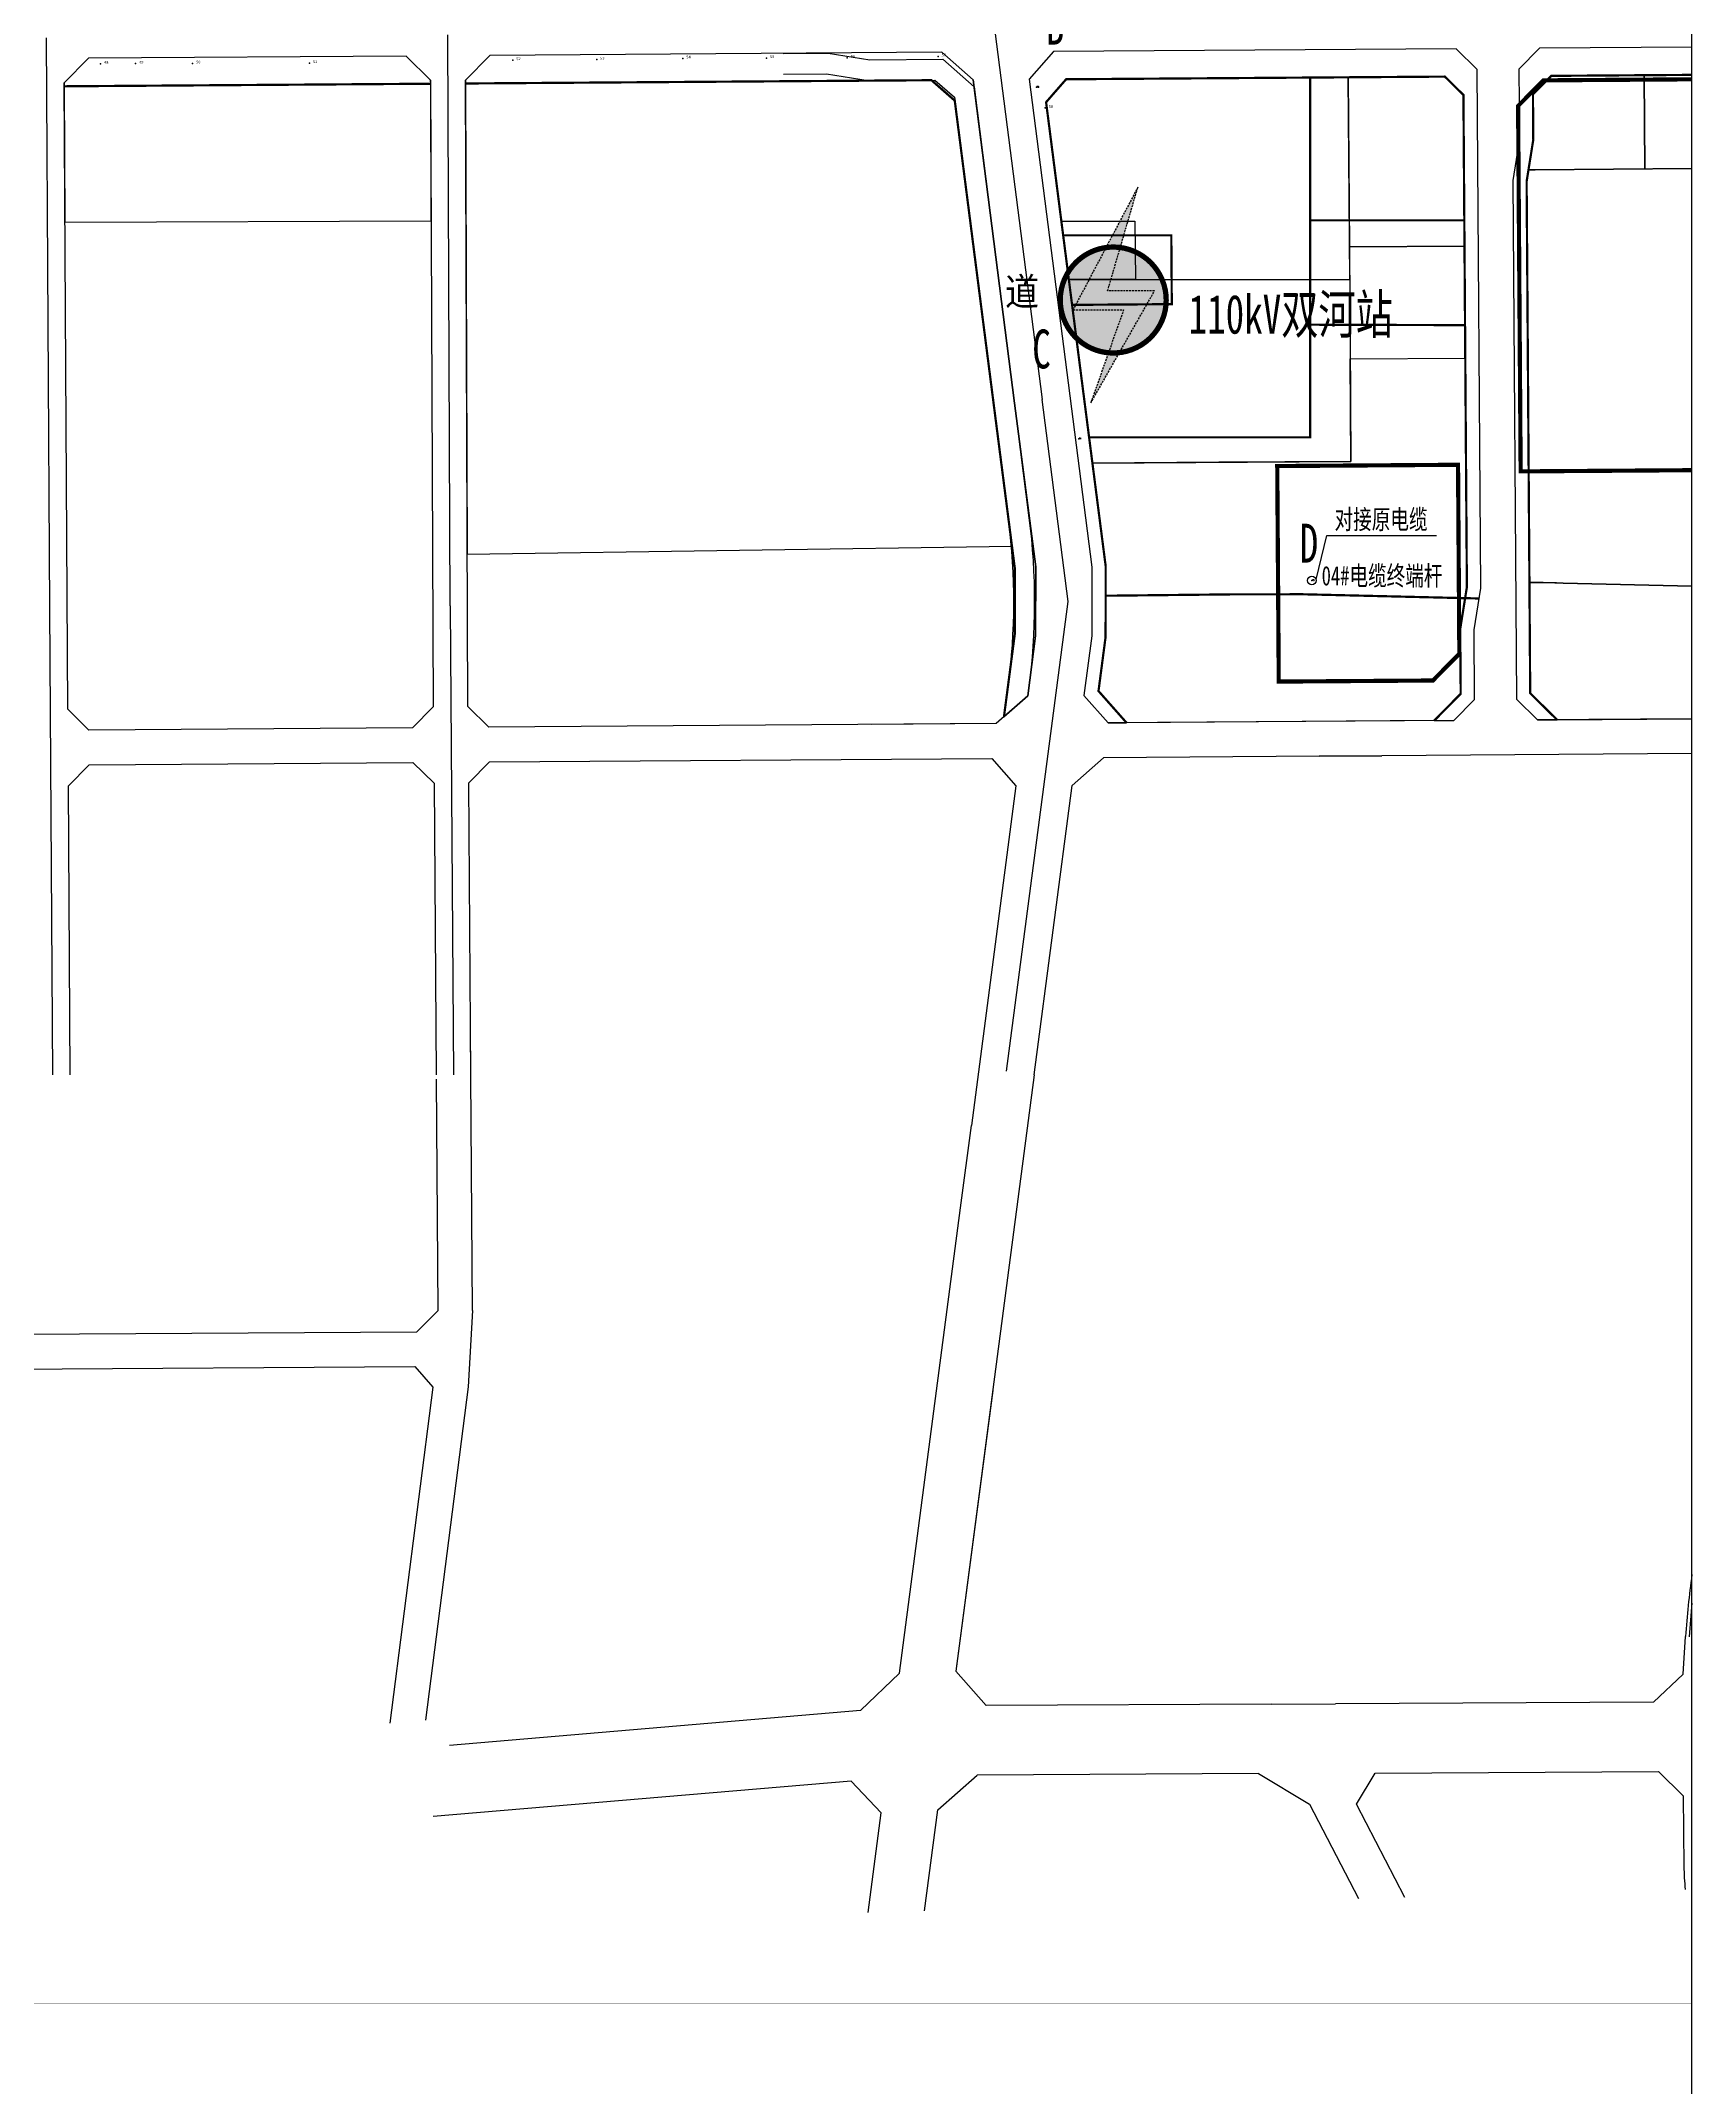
# Model space of a CAD drawing. Header units: inches. Extents: x 10610 to 28805, y 1423 to 10487.
# Drawn here: x 17694 to 18882, y 3938 to 5409 of the extents above; entities that cross this region are included whole.
import ezdxf

# ---------------------------------------------------------------- set-up
doc = ezdxf.new("R2010")
doc.units = ezdxf.units.IN
doc.header["$LTSCALE"] = 10
doc.header["$MEASUREMENT"] = 0
for name, pattern in [('CENTER', [2, 1.25, -0.25, 0.25, -0.25]), ('DASHEDX2', [1.5, 1, -0.5]), ('HIDDENX2', [0.75, 0.5, -0.25])]:
    doc.linetypes.add(name, pattern=pattern)
for name, color, linetype in [('110kV', 1, 'Continuous'), ('110kV燃羊线', 7, 'Continuous'), ('110kV顺源线', 1, 'Continuous'), ('1地块界线', 7, 'DASHEDX2'), ('1道路中线', 7, 'CENTER'), ('1道路名称', 7, 'Continuous'), ('1道路红线', 7, 'Continuous'), ('B-C', 233, 'Continuous'), ('B-G22', 122, 'Continuous'), ('bo', 1, 'Continuous'), ('Error_Layer', 7, 'Continuous'), ('ZDH', 1, 'Continuous'), ('粘贴', 7, 'Continuous'), ('锦能图框', 7, 'Continuous')]:
    doc.layers.add(name, color=color, linetype=linetype)
doc.styles.add('HZ', font='rs.shx', dxfattribs={"width": 0.8, "bigfont": 'hztxt.shx'})
doc.styles.get("Standard").update_dxf_attribs({"font": ''})
doc.styles.add('宋体', font='', dxfattribs={"width": 0.9})
doc.styles.get('Standard').set_extended_font_data('SimSun')
doc.styles.get('宋体').set_extended_font_data('SimSun')

# ---------------------------------------------------------------- blocks, each defined once
blk = doc.blocks.new('已建110')
at = {"linetype": 'HIDDENX2'}
blk.add_hatch(color=8, dxfattribs=at).paths.add_polyline_path([(63.406376514773, 289.9796769193745), (-103.0748819031651, -24.86902775137787), (26.75831242090499, -24.86902775137787), (-57.62279868772748, -264.3275152637398), (106.0045572716263, 23.18327359699833), (-14.47081345303013, 23.18327359699833)])
h = blk.add_hatch(color=8)
h.paths.add_polyline_path([(106.0045572716263, 23.18327359699833), (15.90054353697695, -135.1391286473001, 0.1588790567694476), (92.48938356417057, -99.80543724773452, 0.009785539440899587), (96.32402334440121, -96.10980128497249, 0.6205140483563691), (18.12691275722963, 134.8585422216167), (-14.47081345303014, 23.18327359699833)])
h.paths.add_polyline_path([(-12.23332687796345, -135.5203198410765), (26.75831242090499, -24.86902775137787), (-103.0748819031651, -24.86902775137787), (-18.65443866993441, 134.7865842514296, 0.8922383120218416)])
at = {"color": 8, "linetype": 'HIDDENX2'}
blk.add_lwpolyline([(63.406376514773, 289.9796769193745), (-103.0748819031651, -24.86902775137787), (26.75831242090499, -24.86902775137787), (-57.62279868772748, -264.3275152637398), (106.0045572716263, 23.18327359699833), (-14.47081345303013, 23.18327359699833)], close=True, dxfattribs=at)
at = {"color": 8, "const_width": 13.60713466393772}
blk.add_lwpolyline([(96.32402334440121, -96.10980128497249, 102.191606915449), (92.48938356417057, -99.80543724773452, 0.009785539440899585)], format="xyb", close=True, dxfattribs=at)
blk = doc.blocks.new('357457')
at = {"color": 8}
for p in [(17736.523, 5392.982, -0.158), (17736.523, 5392.982, -0.158), (17761.699, 5393.089, -0.748), (17761.699, 5393.089, -0.748), (17802.683, 5393.209, -0.674), (17802.683, 5393.209, -0.674), (17886.665, 5393.466, -0.638), (17886.665, 5393.466, -0.638), (18032.949, 5395.542, 0.481), (18032.949, 5395.542, 0.481), (18093.223, 5395.973, 0.622), (18093.223, 5395.973, 0.622), (18155.176, 5396.847, 0.196), (18155.176, 5396.847, 0.196), (18215.298, 5397.021, 0.012), (18215.298, 5397.021, 0.012), (18273.408, 5397.331, -0.195), (18273.408, 5397.331, -0.195), (18338.769, 5398.199, -0.025), (18338.769, 5398.199, -0.025), (18415.758, 5361.314, 0.335), (18415.758, 5361.314, 0.335)]:
    blk.add_point(p, dxfattribs=at)
for s, p in [('48', (17739.023, 5392.982)), ('49', (17764.199, 5393.089)), ('50', (17805.183, 5393.209)), ('51', (17889.165, 5393.466)), ('52', (18035.449, 5395.542)), ('53', (18095.723, 5395.973)), ('54', (18157.676, 5396.847)), ('55', (18217.798, 5397.021)), ('56', (18275.908, 5397.331)), ('57', (18341.269, 5398.199)), ('58', (18418.258, 5361.314))]:
    blk.add_text(s, height=2, dxfattribs=at).set_placement(p)

msp = doc.modelspace()

# ---------------------------------------------------------------- linework, layer by layer
at = {"layer": '110kV', "color": 8, "linetype": 'Continuous'}
msp.add_circle((18607.4847, 5021.4029, 487.9186), 3.120469887828011, dxfattribs=at)
msp.add_circle((18607.4847, 5021.4029, 487.9186), 3.120469887828011, dxfattribs=at)
at = {"layer": '110kV燃羊线', "color": 8, "linetype": 'Continuous', "elevation": 487.9186, "flags": 128}
msp.add_lwpolyline([(18610.53404410358, 5022.065344608127), (18618.13384172811, 5053.745328523391), (18697, 5053.745328523391)], dxfattribs=at)
at = {"layer": '110kV顺源线', "color": 8}
msp.add_line((18880.8168434771, 1581.069336195796), (18880.8168434771, 7416.819336195796), dxfattribs=at)
at = {"layer": '1地块界线', "color": 8, "linetype": 'Continuous', "ltscale": 60}
for p, q in [((18227.45402567367, 5385.379335816894), (18258.47293118312, 5385.597006717122)), ((18258.47293118312, 5385.597006717122), (18288.50727850775, 5380.807645508875))]:
    msp.add_line(p, q, dxfattribs=at)
at = {"layer": '1地块界线', "color": 8, "ltscale": 20, "const_width": 1.6, "flags": 128}
for points in [[(18783.76337322016, 4921.240775612523), (18783.76337322016, 4921.240775612523), (18764.48306886985, 4940.252301421591), (18761.90464728693, 5308.300096048343), (18766.69401776356, 5338.334501495469), (18766.46565487808, 5370.877054308237), (18779.65638080646, 5384.254216736576), (18880.8168434771, 5384.964096360485)], [(17973.83776830841, 5378.599495529545), (17710.21992253975, 5376.74959357903)], [(17998.8372685419, 5378.77492608171), (18333.89309737898, 5381.126134246278), (18350.68802107262, 5366.452051073355), (18378.82823433082, 5147.060741330042), (18393.87647501757, 5030.141836274242), (18393.82009155648, 4982.499013378166), (18386.05306629501, 4923.260078614179)], [(18474.20565892451, 4919.067350730783), (18454.05018060081, 4941.875981965064), (18459.15425152577, 4980.804621228503), (18459.21446164387, 5031.681601133685), (18443.29922636245, 5155.336680406269), (18416.36566047697, 5365.320532781846), (18430.769321075, 5381.805949812826), (18703.09076564672, 5383.716928070051), (18716.4676062743, 5370.526365228696), (18718.94713138232, 5016.595202933612), (18714.16104271973, 4986.5813779227), (18714.48864372825, 4939.897026832071), (18695.4812778942, 4920.620941269094)], [(18606.32358449712, 5383.037877694563), (18606.32358449712, 5124.305537195334), (18447.29314192305, 5124.305537195334)], [(18428.6486907334, 5269.557572056274), (18506.41257828433, 5269.557572056274), (18506.75959748542, 5220.101173365467), (18435.07391440787, 5219.560560013043)], [(18606.32358449712, 5280.329369799099), (18717.09949670572, 5280.329369799099)], [(18606.32358449712, 5205.312808054129), (18717.62731219865, 5204.988188423781)], [(18727.77020481008, 5008.422322874577), (18726.36571096472, 5008.455925353696), (18652.77585301105, 5010.216560812143), (18600.72263926888, 5011.461932611858), (18549.88919732738, 5011.382897304348), (18459.18903173091, 5010.401654562172)]]:
    msp.add_lwpolyline(points, dxfattribs=at)
at = {"layer": '1地块界线', "color": 8, "linetype": 'Continuous', "ltscale": 60}
msp.add_lwpolyline([(18288.50727850775, 5380.807645508875), (18336.47493518046, 5381.144251937708), (18350.42800926125, 5368.941576073705), (18389.17771626521, 5064.566083324366, -0.06433794764081364), (18388.95473077228, 4945.391020048327), (18386.05306513755, 4923.260078606053)], format="xyb", dxfattribs=at)
at = {"layer": '1道路中线', "color": 8, "ltscale": 50}
for p, q in [((17700.05913049692, 5001.134174159323), (17697.50223947384, 5411.661233149358)), ((18432.237, 5006.275), (18413.543, 5151.52)), ((17987.82994986658, 5003.154631832228), (17990.19730043824, 4665.976366294375)), ((18387.9601457098, 4668.576383792015), (18432.237, 5006.275)), ((17702.14659823253, 4665.976366294375), (17700.05913049691, 5001.134174159322))]:
    msp.add_line(p, q, dxfattribs=at)
msp.add_lwpolyline([(18379.56209534272, 5416.447471902433), (18413.543, 5151.52)], dxfattribs=at)
at = {"layer": '1道路中线', "color": 8, "ltscale": 50, "flags": 128}
msp.add_lwpolyline([(17987.82994986658, 5003.154631832228), (17986.19842294223, 5413.687066730214)], dxfattribs=at)
at = {"layer": '1道路红线', "color": 8}
for p, q in [((18341.33916392371, 5401.178878421125), (18016.25735447764, 5398.897661564893)), ((18227.34876782974, 5400.378966505225), (18259.60908072849, 5400.605348810951)), ((18259.60908072849, 5400.605348810951), (18289.64342805312, 5395.815987602703)), ((18341.33916392371, 5401.178878421125), (18363.88312503197, 5381.481738595771)), ((18341.33916392371, 5401.178878421125), (18363.88312503197, 5381.481738595771)), ((17956.25871597139, 5398.476629376888), (17727.83674375238, 5396.873709624941)), ((17973.82783258632, 5381.099568391118), (17956.25871597139, 5398.476629376888)), ((17998.8273328198, 5381.274998943283), (18016.25735447764, 5398.897661564893)), ((17713.01037044627, 4928.723314011118), (17710.20508483181, 5379.131893234392)), ((18000.61782668164, 4930.742559789952), (17998.8273328198, 5381.274998943283)), ((18015.6770691046, 4915.84799162558), (18000.61782668164, 4930.742559789952)), ((18403.16394922108, 4938.380584948701), (18380.56442465878, 4918.409889523677)), ((18403.16395037854, 4938.380584956827), (18380.56442581624, 4918.409889531803)), ((18403.16395037854, 4938.380584956827), (18380.56442581624, 4918.409889531803)), ((18380.56442581624, 4918.409889531803), (18015.6770691046, 4915.84799162558)), ((18380.56442581624, 4918.409889531803), (18015.6770691046, 4915.84799162558)), ((18380.56442465878, 4918.409889523677), (18290.99599319583, 4917.781023730418)), ((18709.62309114081, 4920.720231861329), (18460.9429604803, 4918.974232460857)), ((18880.8168434771, 4921.922194350852), (18769.62161233501, 4921.141485387921)), ((18457.66202139871, 4893.950580589435), (18435.0624968364, 4873.979885164411)), ((18457.66202139871, 4893.950580589435), (18435.0624968364, 4873.979885164411)), ((18457.66202139871, 4893.950580589435), (18435.0624968364, 4873.979885164411)), ((18612.75710218311, 4895.039513257061), (18457.66202139871, 4893.950580589435)), ((18612.75710218311, 4895.039513257061), (18657.80730847741, 4895.355813690763)), ((18880.8168434771, 4896.921578166496), (18657.80730847741, 4895.355813690763)), ((17714.64684067944, 4665.976366294375), (17713.35292106679, 4873.724372902)), ((18407.79042329262, 4665.976366294375), (18435.0624968364, 4873.979885164411)), ((18003.88862083077, 4496.342233322488), (18002.46584361624, 4698.986302681558)), ((18407.79042329262, 4665.976366294375), (18351.54615728119, 4237.01309615736)), ((17977.71907279706, 4662.831480083885), (17978.88909786033, 4496.186528468286)), ((17977.71907279706, 4662.831480083885), (17978.88909786033, 4496.186528468286)), ((17963.99470217264, 4481.093475286631), (17978.88909786033, 4496.186528468286)), ((17963.99470217264, 4481.093475286631), (17978.88909786033, 4496.186528468286)), ((17685.30856838451, 4479.357730813441), (17721.30787015093, 4479.581945733036)), ((17721.30787015093, 4479.581945733036), (17963.99470217264, 4481.093475286631)), ((17721.30787015093, 4479.581945733036), (17963.99470217264, 4481.093475286631)), ((17672.58468858177, 4454.277997613477), (17962.36877150997, 4456.082863587697)), ((17672.58468858177, 4454.277997613477), (17962.36877150997, 4456.082863587697)), ((17962.36877150997, 4456.082863587697), (17975.46390803716, 4441.297690991734)), ((17962.36877150997, 4456.082863587697), (17975.46390803716, 4441.297690991734)), ((17975.46390803716, 4441.297690991734), (17944.52650481787, 4199.613482337576)), ((17975.46390803716, 4441.297690991734), (17944.52650481787, 4199.613482337576)), ((18000.68801038865, 4441.454794596604), (17970.00670459172, 4201.771229061138)), ((18311.01068484313, 4235.538298638217), (18337.62818565527, 4438.605915139589)), ((18378.00330780652, 4438.857384038231), (18351.54615728119, 4237.01309615736)), ((18874.4377740233, 4234.826376377241), (18876.23897851996, 4262.000538812557)), ((18311.01068484313, 4235.538298638217), (18282.85071355644, 4208.640803745933)), ((18311.01068484313, 4235.538298638217), (18282.85071355644, 4208.640803745933)), ((18351.54615728119, 4237.01309615736), (18373.29670704629, 4212.351128740542)), ((18351.54615728119, 4237.01309615736), (18373.29670704629, 4212.351128740542)), ((18853.11525631695, 4214.769370544513), (18874.4377740233, 4234.826376377241)), ((18282.85071355644, 4208.640803745933), (17987.39594537891, 4183.620726837034)), ((18282.85071355644, 4208.640803745933), (17987.39594537891, 4183.620726837034)), ((18578.30737455944, 4213.384363839912), (18373.29670704629, 4212.351128740542)), ((18578.30737455944, 4213.384363839912), (18373.29670704629, 4212.351128740542)), ((18578.30737455944, 4213.384363839912), (18624.45452502078, 4213.616941276836)), ((18853.11525631695, 4214.769370544498), (18624.45452502078, 4213.61694127685)), ((18652.92583868967, 4163.759799092586), (18856.76649478647, 4164.78713744093)), ((18856.76649478647, 4164.78713744093), (18874.4604338959, 4147.376411864519)), ((18276.19010827084, 4157.89780073869), (17975.69297448236, 4132.450719804197)), ((18276.19010827084, 4157.89780073869), (17975.69297448236, 4132.450719804197)), ((18276.19010827084, 4157.89780073869), (18297.8441325273, 4135.220376637415)), ((18276.19010827084, 4157.89780073869), (18297.8441325273, 4135.220376637415)), ((18338.47490442712, 4137.40445360716), (18366.73140122244, 4162.317405183901)), ((18338.47490442712, 4137.40445360716), (18366.73140122244, 4162.317405183901)), ((18569.20316900332, 4163.337844459762), (18366.73140122244, 4162.317405183901)), ((18569.20316900332, 4163.337844459762), (18366.73140122244, 4162.317405183901)), ((18569.20316900332, 4163.337844459762), (18605.73421527774, 4141.28214431282)), ((18639.45751996906, 4141.452106698169), (18652.92583868967, 4163.759799092586)), ((18288.42907869425, 4063.564304596076), (18297.8441325273, 4135.220376637415)), ((18328.92203360319, 4064.6994842996), (18338.47490442712, 4137.40445360716)), ((18605.73421527774, 4141.28214431282), (18640.99831348376, 4073.448232314372)), ((18674.3242905426, 4074.382492924456), (18639.45751996906, 4141.452106698169)), ((18874.4604338959, 4147.376411864519), (18875.02298752707, 4096.675888655242))]:
    msp.add_line(p, q, dxfattribs=at)
for points in [[(18709.62309114081, 4920.720231861329), (18724.51746359538, 4935.825175931301), (18724.16660411561, 4985.823944892446), (18728.95268350984, 5015.837711780954), (18726.33927078879, 5388.880194363101), (18711.23455762139, 5403.774568437071), (18421.6296090814, 5401.742305569511), (18404.17455502077, 5381.764478160339), (18433.38048361726, 5154.064453523819), (18449.21370315697, 5031.046604104517), (18449.15502401808, 4981.463287145315), (18443.54347091329, 4938.664092201486), (18460.94296048032, 4918.974232460856)], [(18880.8168434771, 5404.964588788169), (18771.2319697323, 5404.195592019014), (18756.3375968879, 5389.090703486755), (18756.68845636767, 5339.091934525688), (18751.89909515941, 5309.057587200993), (18754.512332539, 4936.040133126003), (18769.62161233501, 4921.141485387921)], [(17710.20508483181, 5379.131893234392), (17727.83674375238, 5396.873709624942)], [(17973.82783258632, 5381.099568391118), (17975.61832681603, 4930.567036672518), (17960.67830864199, 4915.461841744851), (17728.10342362792, 4913.828918323423)], [(18363.88312503197, 5381.481738595771), (18393.70551638274, 5148.975546476182), (18408.87761276358, 5031.094331444106), (18408.81893280176, 4981.511014379043), (18403.16395037854, 4938.380584956827)], [(18363.88312503197, 5381.481738595771), (18393.70551638274, 5148.975546476182), (18408.87761276358, 5031.094331444106), (18408.81893280176, 4981.511014379043), (18403.16395037854, 4938.380584956827)], [(17713.01037044627, 4928.723314011118), (17728.10342362792, 4913.828918323423)], [(17713.35292106679, 4873.724372902), (17728.25912848212, 4888.82939535299)], [(17728.25912848212, 4888.82939535299), (17961.12047801502, 4890.464330060469), (17976.22542169517, 4875.570013143618), (17977.69699234606, 4665.976366294375)], [(18002.69760853042, 4665.976366294375), (18001.224805526, 4875.745535446365), (18016.11912244285, 4890.850479126511), (18377.28348557718, 4893.386237652251), (18394.68297514421, 4873.696377911621), (18362.64556463056, 4629.422365058239)], [(18880.8168434771, 4896.921578166497), (18657.80730847741, 4895.355813690763), (18612.75710218311, 4895.039513257061), (18457.66202139871, 4893.950580589435)], [(18354.86745121533, 4570.126022614157), (18362.64556463056, 4629.422365058239)], [(18337.62818565527, 4438.605915139589), (18354.86745121533, 4570.126022614157)], [(18003.88862083077, 4496.342233322488), (18000.68801038865, 4441.454794596604)]]:
    msp.add_lwpolyline(points, dxfattribs=at)
for points in [[(18289.64342805312, 5395.815987602703), (18342.06352048317, 5396.183838386667), (18364.58881974314, 5376.484313821858), (18404.05761753275, 5066.46042708101, -0.06433794764081291), (18403.82743895939, 4943.441006925098), (18403.16394922108, 4938.380584948701)], [(18880.8168434771, 4285.984450522647, 0.009934978741386644), (18878.73350463663, 4261.835192348324)]]:
    msp.add_lwpolyline(points, format="xyb", dxfattribs=at)
for centre, radius, start, end in [((19487.39787711612, 4221.490655244284), 612.4999999999951, 172.0281727507786, 176.2077700251126), ((19065.01129289698, 4098.783926290766), 189.9999999999989, 180.6357059875525, 185.6632171544714)]:
    msp.add_arc(centre, radius, start, end, dxfattribs=at)
at = {"layer": 'B-C', "color": 8}
for points in [[(17974.22996417631, 5279.91333706094), (17973.83776830842, 5378.599495529545), (17710.21992253975, 5376.74959357903), (17710.82847600091, 5279.042002449637)], [(18350.68802107262, 5366.452051073356), (18333.89309737898, 5381.126134246279), (17998.8372685419, 5378.774926081711), (18000.18262629106, 5040.249717377537), (18391.83745850833, 5045.98419171048), (18378.82823433082, 5147.060741330042)]]:
    msp.add_lwpolyline(points, close=True, dxfattribs=at)
at = {"layer": 'B-G22', "color": 8}
for points in [[(18341.33916392371, 5401.178878421125), (18016.25735447764, 5398.897661564892), (17998.8273328198, 5381.274998943281), (17998.8372685419, 5378.774926081712), (18333.89309737897, 5381.126134246278), (18350.68802107262, 5366.452051073359), (18378.82823433082, 5147.060741330042), (18393.87647501756, 5030.14183627424), (18393.82009155648, 4982.499013378157), (18386.05306629502, 4923.260078614185), (18403.16395037855, 4938.380584956825), (18408.81893280176, 4981.511014379022), (18408.87761276358, 5031.094331444104), (18393.70551638274, 5148.975546476182), (18363.88312503197, 5381.481738595769)], [(18341.33916392371, 5401.178878421125), (18016.25735447764, 5398.897661564892), (17998.8273328198, 5381.274998943281), (17998.8372685419, 5378.774926081712), (18333.89309737897, 5381.126134246278), (18350.68802107262, 5366.452051073359), (18378.82823433082, 5147.060741330042), (18393.87647501756, 5030.14183627424), (18393.82009155648, 4982.499013378157), (18386.05306629502, 4923.260078614185), (18403.16395037855, 4938.380584956825), (18408.81893280176, 4981.511014379022), (18408.87761276358, 5031.094331444104), (18393.70551638274, 5148.975546476182), (18363.88312503197, 5381.481738595769)], [(17956.25871597139, 5398.476629376888), (17727.83674375238, 5396.873709624942), (17710.20508483181, 5379.131893234396), (17710.21992253975, 5376.749593579031), (17973.83776830841, 5378.599495529544), (17973.82783258632, 5381.099568391113)]]:
    msp.add_lwpolyline(points, close=True, dxfattribs=at)
at = {"layer": 'bo', "color": 8, "const_width": 3, "flags": 128}
msp.add_lwpolyline([(18880.8168434771, 5381.773146672311), (18773.92877967547, 5381.023841281884), (18755.77277967547, 5362.610841281884), (18757.61677967547, 5099.821841281884), (18880.8168434771, 5100.686340624134)], dxfattribs=at)
msp.add_lwpolyline([(18583.66987984433, 4948.665582572939), (18582.58130592093, 5103.661578542138), (18712.578883242, 5104.574101214499), (18713.53095028779, 4968.718417712155), (18694.52335019525, 4949.442595928447), (18583.66989063894, 4948.664045588248)], close=True, dxfattribs=at)
at = {"layer": 'Error_Layer', "color": 8}
for points in [[(18341.33916392371, 5401.178878421125), (18016.25735447764, 5398.897661564892), (17998.8273328198, 5381.274998943281), (17998.8372685419, 5378.774926081712), (18333.89309737897, 5381.126134246278), (18350.68802107262, 5366.452051073359), (18378.82823433082, 5147.060741330042), (18393.87647501756, 5030.14183627424), (18393.82009155648, 4982.499013378157), (18386.05306629502, 4923.260078614185), (18403.16395037855, 4938.380584956825), (18408.81893280176, 4981.511014379022), (18408.87761276358, 5031.094331444104), (18393.70551638274, 5148.975546476182), (18363.88312503197, 5381.481738595769)], [(18421.6296090814, 5401.742305569511), (18404.17455502077, 5381.764478160339), (18433.38048361726, 5154.064453523819), (18449.21370315697, 5031.046604104517), (18449.15502401808, 4981.463287145315), (18443.54347091329, 4938.664092201486), (18460.94296048032, 4918.974232460856), (18474.20565892451, 4919.067350730783), (18454.05018060081, 4941.875981965064), (18459.15425152577, 4980.804621228503), (18459.21446164387, 5031.681601133685), (18443.29922636245, 5155.336680406269), (18416.36566047697, 5365.320532781846), (18430.769321075, 5381.805949812826), (18703.09076564672, 5383.716928070051), (18716.4676062743, 5370.526365228696), (18718.94713138232, 5016.595202933612), (18714.16104271973, 4986.5813779227), (18714.48864372825, 4939.897026832071), (18695.4812778942, 4920.620941269094), (18709.62309114081, 4920.720231861329), (18724.51746359538, 4935.825175931301), (18724.16660411561, 4985.823944892446), (18728.95268350984, 5015.837711780954), (18726.33927078879, 5388.880194363101), (18711.23455762139, 5403.774568437071)], [(17956.25871597139, 5398.476629376888), (17727.83674375238, 5396.873709624942), (17710.20508483181, 5379.131893234396), (17710.21992253975, 5376.749593579031), (17973.83776830841, 5378.599495529544), (17973.82783258632, 5381.099568391113)], [(17974.22996417631, 5279.91333706094), (17973.83776830842, 5378.599495529545), (17710.21992253975, 5376.74959357903), (17710.82847600091, 5279.042002449637)], [(18350.68802107262, 5366.452051073356), (18333.89309737898, 5381.126134246279), (17998.8372685419, 5378.774926081711), (18000.18262629106, 5040.249717377537), (18391.83745850833, 5045.98419171048), (18378.82823433082, 5147.060741330042)], [(18427.33274752499, 5279.817142793567), (18427.33274752427, 5279.817142799167), (18480.25609825212, 5279.875323226843), (18480.7388079124, 5237.916449595907), (18634.68496273763, 5237.91324266335), (18633.66600175869, 5383.229749344513), (18430.769321075, 5381.805949812826), (18416.36566047697, 5365.320532781846)], [(18716.4676062743, 5370.526365228697), (18703.09076564672, 5383.716928070052), (18633.66600175868, 5383.229749344514), (18634.521, 5261.261999999998), (18717.22900617046, 5261.842993018718)], [(18432.70700901727, 5237.917450171334), (18427.33274752499, 5279.817142793567), (18480.25609825212, 5279.875323226843), (18480.7388079124, 5237.916449595907)], [(18717.22900617046, 5261.842993018717), (18634.521, 5261.261999999999), (18634.804, 5220.961999999979), (18635.08694601122, 5180.661999621402), (18717.79367028518, 5181.241983662788)], [(18432.70700901727, 5237.917450171334), (18634.68496273775, 5237.913242645733), (18635.604, 5107.018), (18540.68384795326, 5106.352094044547), (18449.68487236655, 5105.723488843739)], [(18449.68477584442, 5105.723488176981), (18635.60392399655, 5107.028825171658), (18635.08756853689, 5180.662003986887), (18717.79367426405, 5181.241415713186), (18718.94713138232, 5016.595202933612), (18714.16104271973, 4986.5813779227), (18714.48864372825, 4939.897026832071), (18695.4812778942, 4920.620941269094), (18474.20565892451, 4919.067350730783), (18454.05018060081, 4941.875981965064), (18459.15425152577, 4980.804621228503), (18459.21446164387, 5031.681601133685)]]:
    msp.add_lwpolyline(points, close=True, dxfattribs=at)
for points in [[(18880.8168434771, 5404.964588788169), (18771.2319697323, 5404.195592019014), (18756.3375968879, 5389.090703486755), (18756.68845636767, 5339.091934525688), (18751.89909515941, 5309.057587200993), (18754.512332539, 4936.040133126003), (18769.62161233501, 4921.141485387921), (18783.76337322016, 4921.240775612523), (18764.48306886985, 4940.252301421591), (18761.90464728693, 5308.300096048343), (18766.69401776356, 5338.334501495469), (18766.46565487808, 5370.877054308237), (18779.65638080646, 5384.254216736576), (18880.8168434771, 5384.964096360485)], [(18880.8168434771, 5384.964096360485), (18779.65638080646, 5384.254216736576), (18766.46565487808, 5370.877054308238), (18766.69401776356, 5338.334501495438), (18763.25322312534, 5316.757089238639), (18768.09841964594, 5316.791036829967), (18880.8168434771, 5317.582995024699)], [(18880.8168434771, 5384.964096360484), (18846.33832611566, 5384.722148110235), (18846.81172358648, 5317.344075490119), (18880.8168434771, 5317.582995024698)], [(18880.8168434771, 5317.582995024698), (18768.09841964594, 5316.791036829967), (18763.25322312534, 5316.75708923864), (18761.90464728693, 5308.30009604835), (18763.92503429727, 5019.906999910383), (18768.92099999997, 5019.942000000001), (18773.76515759918, 5019.825972273073), (18782.28328672808, 5019.62194522807), (18783.283, 5019.598), (18788.12715826702, 5019.482107517146), (18880.8168434771, 5017.264583406279)], [(18880.8168434771, 5017.264583406279), (18788.12715826702, 5019.482107517146), (18783.283, 5019.598), (18782.28328672808, 5019.62194522807), (18773.76515759918, 5019.825972273073), (18768.92100000001, 5019.942), (18763.92503429727, 5019.906999910382), (18764.48306886985, 4940.252301421594), (18783.76337322016, 4921.240775612522), (18880.8168434771, 4921.922194350852)]]:
    msp.add_lwpolyline(points, dxfattribs=at)
msp.add_lwpolyline([(18846.33832611566, 5384.722148110237), (18779.65638080646, 5384.254216736576), (18766.46565487808, 5370.877054308238), (18766.69401776356, 5338.334501495438), (18763.25716342076, 5316.781799047746, -0.3744420996508349), (18763.27899854377, 5316.757269832629), (18768.09841964594, 5316.791036829967), (18846.81172358649, 5317.344075488521)], format="xyb", close=True, dxfattribs=at)
at = {"layer": 'ZDH', "color": 8, "linetype": 'Continuous'}
for p in [(18409.4161, 5376.2406, 489.6341), (18439.8471, 5123.3349, 488.5694), (18607.4847, 5021.4029, 487.9186)]:
    msp.add_point(p, dxfattribs=at)
at = {"layer": '锦能图框', "color": 0, "const_width": 0.1}
msp.add_lwpolyline([(13834.8168434771, 6048.080903725699), (18880.8168434771, 6048.080903725699), (18880.8168434771, 3998.08090372571), (13834.8168434771, 3998.080905644535)], close=True, dxfattribs=at)

# ---------------------------------------------------------------- block references
msp.add_blockref('357457', (0, 0))
at = {"layer": '粘贴', "color": 8, "lineweight": 5, "xscale": 0.2799999999988358, "yscale": 0.2800000000006548, "zscale": 0.28}
msp.add_blockref('已建110', (18464.63822683733, 5223.060129338292), dxfattribs=at)

# ---------------------------------------------------------------- texts
at = {"layer": '110kV', "color": 8, "linetype": 'Continuous', "style": '宋体', "width": 0.7}
for s, height, p in [('B', 28, (18416.09727735623, 5406.727396352122, 487.9186)), ('110kV双河站', 28, (18518.80920339271, 5198.877050819231, 975.8372)), ('C', 28, (18406.40927533957, 5173.866004300718, 975.8372)), ('D', 28, (18598.71830330796, 5034.188732271301, 975.8372)), ('04#电缆终端杆', 14, (18614.52259977709, 5017.806731406714))]:
    msp.add_text(s, height=height, dxfattribs=at).set_placement(p)
at = {"layer": '110kV燃羊线', "color": 8, "linetype": 'Continuous', "style": '宋体', "width": 0.7}
msp.add_text('对接原电缆', height=14, dxfattribs=at).set_placement((18623.82797542079, 5058.307609167296, 0.7839999999999918))
at = {"layer": '1道路名称', "color": 8, "style": '宋体', "width": 0.9}
msp.add_text('道', height=20, rotation=359.9993301384587, dxfattribs=at).set_placement((18386.78091797439, 5219.107081161495))
at = {"layer": 'ZDH', "color": 8, "linetype": 'Continuous', "style": 'HZ', "width": 0.8}
for s, p in [('75', (18409.6661, 5375.8656, 489.6341)), ('74', (18440.0971, 5122.9599, 488.5694)), ('73', (18607.7347, 5021.0279, 487.9186))]:
    msp.add_text(s, height=1, dxfattribs=at).set_placement(p)

doc.saveas('drawing.dxf')
